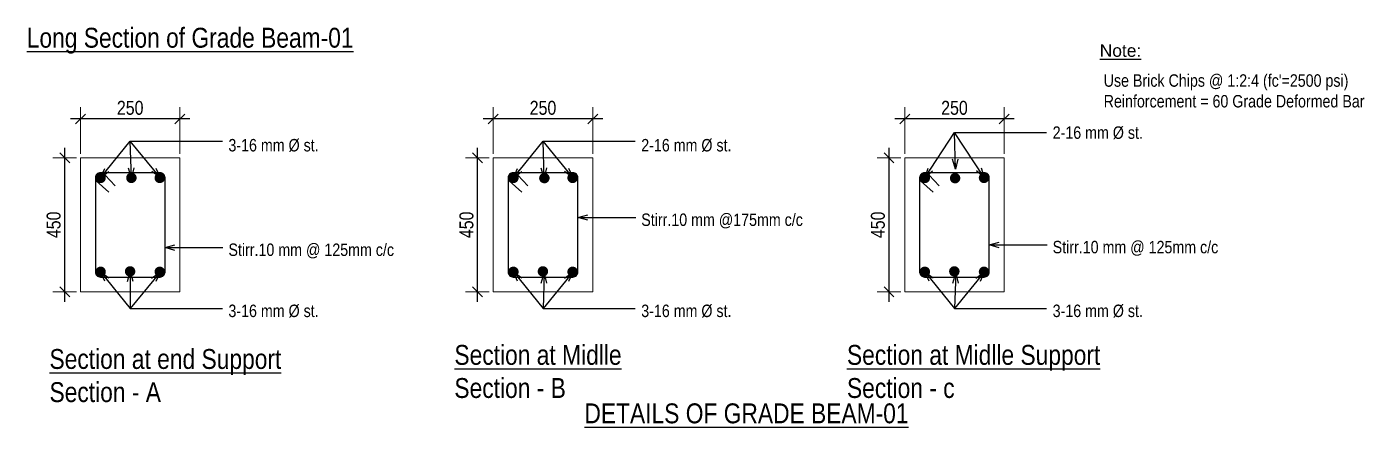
# Model space of a CAD drawing. Header units: inches. Extents: x -4010 to 92088, y -38563 to -1318.
# Drawn here: x 50646.1 to 50915, y -29588.4 to -29507.8 of the extents above; entities that cross this region are included whole.
import ezdxf

# ---------------------------------------------------------------- set-up
doc = ezdxf.new("R2010")
doc.units = ezdxf.units.IN
doc.header["$MEASUREMENT"] = 0
doc.header["$PDMODE"] = 99
doc.layers.add('DIM', color=7, linetype='Continuous', lineweight=15)
doc.layers.add('LINE', color=8, linetype='Continuous', lineweight=13)
doc.layers.add('Rod', color=1, linetype='Continuous')
doc.layers.add('TEX', color=7, linetype='Continuous')
doc.styles.get("Standard").update_dxf_attribs({"font": 'ARIALN.TTF'})
doc.styles.add('style0', font='swissel.ttf')
doc.dimstyles.new('_30', dxfattribs={"dimscale": 0.4, "dimtxt": 7, "dimasz": 5, "dimexe": 6, "dimexo": 2, "dimgap": 2, "dimtad": 1, "dimdec": 0, "dimzin": 3, "dimdsep": 46, "dimlunit": 3, "dimtxsty": 'Standard', "dimblk": 'OBLIQUE', "dimcen": 0, "dimdle": 5, "dimclrt": 7, "dimazin": 0, "dimtfac": 0.0375, "dimtdec": 0, "dimtofl": 0, "dimtmove": 0, "dimatfit": 3, "dimldrblk": 'OPEN30', "dimfxl": 6, "dimtvp": 0.8, "dimtolj": 1, "dimtzin": 0, "dimlwe": -1, "dimarcsym": 0})

# ---------------------------------------------------------------- blocks, each defined once
blk = doc.blocks.new('_Oblique')
at = {"color": 0, "linetype": 'ByBlock', "lineweight": -2}
blk.add_line((-0.5, -0.5), (0.5, 0.5), dxfattribs=at)
blk = doc.blocks.new('_Open30')
at = {"color": 0, "linetype": 'ByBlock', "lineweight": -2}
for p, q in [((-1, 0.27), (0, 0)), ((0, 0), (-1, -0.27)), ((0, 0), (-1, 0))]:
    blk.add_line(p, q, dxfattribs=at)
blk = doc.blocks.new('*D1088')
at = {"layer": 'Defpoints', "color": 0}
for p in [(50656.86, -29526.36), (50656.86, -29534.16), (50676.86, -29534.16)]:
    blk.add_point(p, dxfattribs=at)
at = {"layer": 'DIM', "color": 0}
for p, q in [((50656.86, -29533.36), (50656.86, -29523.96)), ((50676.86, -29533.36), (50676.86, -29523.96))]:
    blk.add_line(p, q, dxfattribs=at)
at = {"layer": 'DIM', "color": 0, "lineweight": -2}
blk.add_line((50678.86, -29526.36), (50654.86, -29526.36), dxfattribs=at)
at = {"layer": 'DIM', "color": 0, "lineweight": -2, "xscale": 2, "yscale": 2, "zscale": 2, "rotation": 180}
blk.add_blockref('_Oblique', (50656.86, -29526.36), dxfattribs=at)
at = {"layer": 'DIM', "color": 0, "lineweight": -2, "xscale": 2, "yscale": 2, "zscale": 2}
blk.add_blockref('_Oblique', (50676.86, -29526.36), dxfattribs=at)
at = {"layer": 'DIM', "color": 7, "insert": (50666.86, -29524.13), "char_height": 2.8, "attachment_point": 5}
blk.add_mtext('\\A1;250', dxfattribs=at)
blk = doc.blocks.new('*D1092')
at = {"layer": 'Defpoints', "color": 0}
for p in [(50653.71, -29534.16), (50656.86, -29534.16), (50656.86, -29561.16)]:
    blk.add_point(p, dxfattribs=at)
at = {"layer": 'DIM', "color": 0, "lineweight": -2}
blk.add_line((50653.71, -29563.16), (50653.71, -29532.16), dxfattribs=at)
at = {"layer": 'DIM', "color": 0}
for p, q in [((50656.06, -29534.16), (50651.31, -29534.16)), ((50656.06, -29561.16), (50651.31, -29561.16))]:
    blk.add_line(p, q, dxfattribs=at)
at = {"layer": 'DIM', "color": 0, "lineweight": -2, "xscale": 2, "yscale": 2, "zscale": 2}
for p, rotation in [((50653.71, -29534.16), 90), ((50653.71, -29561.16), 270)]:
    blk.add_blockref('_Oblique', p, dxfattribs=dict(at, rotation=rotation))
at = {"layer": 'DIM', "color": 7, "insert": (50651.48, -29547.66), "char_height": 2.8, "attachment_point": 5, "rotation": 90}
blk.add_mtext('\\A1;450', dxfattribs=at)
blk = doc.blocks.new('*D1096')
at = {"layer": 'Defpoints', "color": 0}
for p in [(50739.87, -29526.36), (50739.87, -29534.16), (50759.87, -29534.16)]:
    blk.add_point(p, dxfattribs=at)
at = {"layer": 'DIM', "color": 0}
for p, q in [((50739.87, -29533.36), (50739.87, -29523.96)), ((50759.87, -29533.36), (50759.87, -29523.96))]:
    blk.add_line(p, q, dxfattribs=at)
at = {"layer": 'DIM', "color": 0, "lineweight": -2}
blk.add_line((50761.87, -29526.36), (50737.87, -29526.36), dxfattribs=at)
at = {"layer": 'DIM', "color": 0, "lineweight": -2, "xscale": 2, "yscale": 2, "zscale": 2, "rotation": 180}
blk.add_blockref('_Oblique', (50739.87, -29526.36), dxfattribs=at)
at = {"layer": 'DIM', "color": 0, "lineweight": -2, "xscale": 2, "yscale": 2, "zscale": 2}
blk.add_blockref('_Oblique', (50759.87, -29526.36), dxfattribs=at)
at = {"layer": 'DIM', "color": 7, "insert": (50749.87, -29524.13), "char_height": 2.8, "attachment_point": 5}
blk.add_mtext('\\A1;250', dxfattribs=at)
blk = doc.blocks.new('*D1097')
at = {"layer": 'Defpoints', "color": 0}
for p in [(50736.72, -29534.16), (50739.87, -29534.16), (50739.87, -29561.16)]:
    blk.add_point(p, dxfattribs=at)
at = {"layer": 'DIM', "color": 0, "lineweight": -2}
blk.add_line((50736.72, -29563.16), (50736.72, -29532.16), dxfattribs=at)
at = {"layer": 'DIM', "color": 0}
for p, q in [((50739.07, -29534.16), (50734.32, -29534.16)), ((50739.07, -29561.16), (50734.32, -29561.16))]:
    blk.add_line(p, q, dxfattribs=at)
at = {"layer": 'DIM', "color": 0, "lineweight": -2, "xscale": 2, "yscale": 2, "zscale": 2}
for p, rotation in [((50736.72, -29534.16), 90), ((50736.72, -29561.16), 270)]:
    blk.add_blockref('_Oblique', p, dxfattribs=dict(at, rotation=rotation))
at = {"layer": 'DIM', "color": 7, "insert": (50734.49, -29547.66), "char_height": 2.8, "attachment_point": 5, "rotation": 90}
blk.add_mtext('\\A1;450', dxfattribs=at)
blk = doc.blocks.new('*D1098')
at = {"layer": 'Defpoints', "color": 0}
for p in [(50822.61, -29526.36), (50822.61, -29534.16), (50842.61, -29534.16)]:
    blk.add_point(p, dxfattribs=at)
at = {"layer": 'DIM', "color": 0}
for p, q in [((50822.61, -29533.36), (50822.61, -29523.96)), ((50842.61, -29533.36), (50842.61, -29523.96))]:
    blk.add_line(p, q, dxfattribs=at)
at = {"layer": 'DIM', "color": 0, "lineweight": -2}
blk.add_line((50844.61, -29526.36), (50820.61, -29526.36), dxfattribs=at)
at = {"layer": 'DIM', "color": 0, "lineweight": -2, "xscale": 2, "yscale": 2, "zscale": 2, "rotation": 180}
blk.add_blockref('_Oblique', (50822.61, -29526.36), dxfattribs=at)
at = {"layer": 'DIM', "color": 0, "lineweight": -2, "xscale": 2, "yscale": 2, "zscale": 2}
blk.add_blockref('_Oblique', (50842.61, -29526.36), dxfattribs=at)
at = {"layer": 'DIM', "color": 7, "insert": (50832.61, -29524.13), "char_height": 2.8, "attachment_point": 5}
blk.add_mtext('\\A1;250', dxfattribs=at)
blk = doc.blocks.new('*D1099')
at = {"layer": 'Defpoints', "color": 0}
for p in [(50819.45, -29534.16), (50822.61, -29534.16), (50822.61, -29561.16)]:
    blk.add_point(p, dxfattribs=at)
at = {"layer": 'DIM', "color": 0, "lineweight": -2}
blk.add_line((50819.45, -29563.16), (50819.45, -29532.16), dxfattribs=at)
at = {"layer": 'DIM', "color": 0}
for p, q in [((50821.81, -29534.16), (50817.05, -29534.16)), ((50821.81, -29561.16), (50817.05, -29561.16))]:
    blk.add_line(p, q, dxfattribs=at)
at = {"layer": 'DIM', "color": 0, "lineweight": -2, "xscale": 2, "yscale": 2, "zscale": 2}
for p, rotation in [((50819.45, -29534.16), 90), ((50819.45, -29561.16), 270)]:
    blk.add_blockref('_Oblique', p, dxfattribs=dict(at, rotation=rotation))
at = {"layer": 'DIM', "color": 7, "insert": (50817.22, -29547.66), "char_height": 2.8, "attachment_point": 5, "rotation": 90}
blk.add_mtext('\\A1;450', dxfattribs=at)

msp = doc.modelspace()

# ---------------------------------------------------------------- linework, layer by layer
at = {"layer": 'LINE'}
for points in [[(50656.862, -29561.162), (50676.862, -29561.162), (50676.862, -29534.162), (50656.862, -29534.162)], [(50739.874, -29561.162), (50759.874, -29561.162), (50759.874, -29534.162), (50739.874, -29534.162)], [(50822.606, -29561.162), (50842.606, -29561.162), (50842.606, -29534.162), (50822.606, -29534.162)]]:
    msp.add_lwpolyline(points, close=True, dxfattribs=at)
at = {"layer": 'Rod'}
for points in [[(50660.862, -29558.162), (50672.862, -29558.162, 0.4142136), (50673.862, -29557.162), (50673.862, -29538.162, 0.4142136), (50672.862, -29537.162), (50660.862, -29537.162, 0.4142136), (50659.862, -29538.162), (50659.862, -29557.162, 0.4142136)], [(50743.874, -29558.162), (50755.874, -29558.162, 0.4142136), (50756.874, -29557.162), (50756.874, -29538.162, 0.4142136), (50755.874, -29537.162), (50743.874, -29537.162, 0.4142136), (50742.874, -29538.162), (50742.874, -29557.162, 0.4142136)], [(50826.606, -29558.162), (50838.606, -29558.162, 0.4142136), (50839.606, -29557.162), (50839.606, -29538.162, 0.4142136), (50838.606, -29537.162), (50826.606, -29537.162, 0.4142136), (50825.606, -29538.162), (50825.606, -29557.162, 0.4142136)]]:
    msp.add_lwpolyline(points, format="xyb", close=True, dxfattribs=at)
at = {"layer": 'Rod', "const_width": 1.05}
for points in [[(50660.388, -29538.212, -1), (50661.438, -29538.212, -1)], [(50666.577, -29538.211, -1), (50667.627, -29538.211, -1)], [(50673.336, -29538.212, 1), (50672.286, -29538.212, 1)], [(50743.401, -29538.212, -1), (50744.451, -29538.212, -1)], [(50749.621, -29538.25, 1), (50750.671, -29538.25, 1)], [(50756.348, -29538.212, 1), (50755.298, -29538.212, 1)], [(50826.133, -29538.212, -1), (50827.183, -29538.212, -1)], [(50832.217, -29538.268, -1), (50833.267, -29538.268, -1)], [(50839.08, -29538.212, 1), (50838.03, -29538.212, 1)], [(50660.388, -29557.112, 1), (50661.438, -29557.112, 1)], [(50666.315, -29557.03, 1), (50667.365, -29557.03, 1)], [(50673.336, -29557.112, -1), (50672.286, -29557.112, -1)], [(50743.401, -29557.112, 1), (50744.451, -29557.112, 1)], [(50749.327, -29557.03, 1), (50750.377, -29557.03, 1)], [(50756.348, -29557.112, -1), (50755.298, -29557.112, -1)], [(50826.133, -29557.112, 1), (50827.183, -29557.112, 1)], [(50832.059, -29557.03, 1), (50833.109, -29557.03, 1)], [(50839.08, -29557.112, -1), (50838.03, -29557.112, -1)]]:
    msp.add_lwpolyline(points, format="xyb", close=True, dxfattribs=at)
at = {"layer": 'Rod'}
for points in [[(50659.992, -29537.754, 0.2624441), (50660.047, -29538.826), (50662.578, -29541.081)], [(50660.884, -29537.162, -0.3032581), (50661.807, -29537.667), (50663.811, -29539.777)], [(50743.005, -29537.754, 0.2624441), (50743.059, -29538.826), (50745.59, -29541.081)], [(50743.896, -29537.162, -0.3032581), (50744.82, -29537.667), (50746.823, -29539.777)], [(50825.737, -29537.754, 0.2624441), (50825.791, -29538.826), (50828.322, -29541.081)], [(50826.628, -29537.162, -0.3032581), (50827.552, -29537.667), (50829.555, -29539.777)]]:
    msp.add_lwpolyline(points, format="xyb", dxfattribs=at)

# ---------------------------------------------------------------- texts
at = {"layer": 'TEX', "char_height": 3.9998, "attachment_point": 1}
for s, insert in [('{\\LLong Section of Grade Beam-01}', (50646.061, -29508.005)), ('{\\LSection at end Support \\P}Section - A', (50650.634, -29572.653)), ('{\\LSection at Midlle\\P}Section - B', (50732.052, -29571.829)), ('{\\LSection at Midlle} {\\LSupport\\P\\fArial Narrow|b0|i0|c0|p34;\\lSection - }c', (50810.994, -29571.829)), ('{\\LDETAILS OF GRADE BEAM-01 }', (50758.205, -29583.597))]:
    msp.add_mtext(s, dxfattribs=dict(at, insert=insert))
at = {"layer": 'TEX', "char_height": 2.5, "attachment_point": 7, "style": 'style0'}
for s, insert in [('{\\LNote:}', (50861.824, -29513.882)), ("{\\fArial Narrow|b0|i0|c0|p34;Use Brick Chips @ 1:2:4 (fc'=2500 psi)\\PReinforcement = 60 Grade Deformed Bar}", (50862.613, -29524.069)), ('{\\fArial Narrow|b0|i0|c0|p34;2-16 mm %%C st.}', (50852.36, -29530.444)), ('{\\fArial Narrow|b0|i0|c0|p34;3-16 mm %%C st.}', (50686.616, -29532.977)), ('{\\fArial Narrow|b0|i0|c0|p34;2-16 mm %%C st.}', (50769.628, -29532.977)), ('{\\fArial Narrow|b0|i0|c0|p34;Stirr.10 mm @175mm c/c}', (50769.628, -29548.382)), ('{\\fArial Narrow|b0|i0|c0|p34;Stirr.10 mm @ 125mm c/c}', (50686.616, -29554.426)), ('{\\fArial Narrow|b0|i0|c0|p34;Stirr.10 mm @ 125mm c/c}', (50852.36, -29553.89)), ('{\\fArial Narrow|b0|i0|c0|p34;3-16 mm %%C st.}', (50686.616, -29566.311)), ('{\\fArial Narrow|b0|i0|c0|p34;3-16 mm %%C st.}', (50769.628, -29566.311)), ('{\\fArial Narrow|b0|i0|c0|p34;3-16 mm %%C st.}', (50852.36, -29566.311))]:
    msp.add_mtext(s, dxfattribs=dict(at, insert=insert))

# ---------------------------------------------------------------- dimensions: what is measured, and where the dimension line sits
at = {"layer": 'DIM'}
for base, p1, p2, picture, middle in [((50656.862, -29526.357), (50676.862, -29534.162), (50656.862, -29534.162), '*D1088', (50666.862, -29524.127)), ((50739.874, -29526.357), (50759.874, -29534.162), (50739.874, -29534.162), '*D1096', (50749.874, -29524.127)), ((50822.606, -29526.357), (50842.606, -29534.162), (50822.606, -29534.162), '*D1098', (50832.606, -29524.127))]:
    dim = msp.add_linear_dim(base=base, p1=p1, p2=p2, text='250', dimstyle='_30', dxfattribs=at)
    dim.commit()
    dim.dimension.update_dxf_attribs({"geometry": picture, "text_midpoint": middle})
for base, p1, p2, picture, middle in [((50653.706, -29534.162), (50656.862, -29561.162), (50656.862, -29534.162), '*D1092', (50651.476, -29547.662)), ((50736.718, -29534.162), (50739.874, -29561.162), (50739.874, -29534.162), '*D1097', (50734.489, -29547.662)), ((50819.45, -29534.162), (50822.606, -29561.162), (50822.606, -29534.162), '*D1099', (50817.221, -29547.662))]:
    dim = msp.add_linear_dim(base=base, p1=p1, p2=p2, angle=90, text='450', dimstyle='_30', dxfattribs=at)
    dim.commit()
    dim.dimension.update_dxf_attribs({"geometry": picture, "text_midpoint": middle})

# ---------------------------------------------------------------- leaders
for points in [[(50660.913, -29538.212), (50666.862, -29530.804)], [(50667.102, -29538.211), (50666.862, -29530.804)], [(50672.862, -29538.162), (50666.862, -29530.804), (50685.394, -29530.804)], [(50743.926, -29538.212), (50749.874, -29530.804)], [(50750.114, -29538.211), (50749.874, -29530.804)], [(50755.874, -29538.162), (50749.874, -29530.804), (50768.406, -29530.804)], [(50826.658, -29538.212), (50832.606, -29529.047)], [(50832.846, -29536.454), (50832.606, -29529.047)], [(50838.606, -29538.162), (50832.606, -29529.047), (50851.138, -29529.047)], [(50756.874, -29546.208), (50768.518, -29546.208)], [(50673.862, -29552.252), (50685.506, -29552.252)], [(50839.606, -29551.716), (50851.25, -29551.716)], [(50660.913, -29557.112), (50666.862, -29564.507)], [(50666.84, -29557.03), (50666.862, -29564.507)], [(50672.862, -29557.162), (50666.862, -29564.507), (50685.394, -29564.507)], [(50743.926, -29557.112), (50749.874, -29564.507)], [(50750.138, -29557.386), (50749.874, -29564.507)], [(50755.874, -29557.162), (50749.874, -29564.507), (50768.406, -29564.507)], [(50826.658, -29557.112), (50832.606, -29564.507)], [(50832.87, -29557.386), (50832.606, -29564.507)], [(50838.606, -29557.162), (50832.606, -29564.507), (50851.138, -29564.507)]]:
    msp.add_leader(points, dimstyle='_30', dxfattribs=at)

doc.saveas('drawing.dxf')
